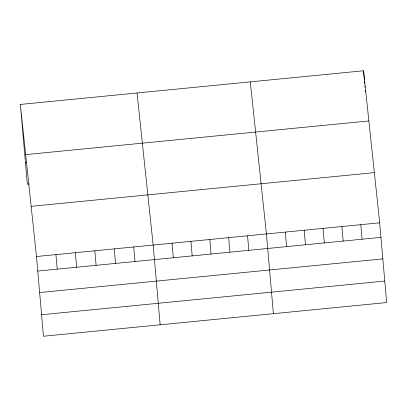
<?xml version="1.0" encoding="UTF-8"?>
<svg xmlns="http://www.w3.org/2000/svg" width="407" height="407" viewBox="0 0 407 407"><rect width="100%" height="100%" fill="white"/><g stroke="black" fill="none" stroke-linecap="round" stroke-linejoin="round"><path stroke-width="0.61" d="M20.35 104.441L363.543 70.752L379.675 222.822L386.65 302.559L43.457 336.248L36.482 256.512L20.35 104.441L27.325 184.178L29.207 183.995M25.672 154.624L368.864 120.935M25.443 162.663L26.699 162.541M31.156 206.329L374.348 172.639M36.482 256.512L379.675 222.822M37.754 271.052L380.947 237.362M39.637 292.567L382.829 258.877M41.575 314.733L384.768 281.044M250.29 81.873L266.422 233.939L273.397 313.675M137.037 92.989L153.164 245.055L160.144 324.791M363.543 70.752L364.316 79.604M364.484 81.502L364.652 83.399M364.87 85.928L364.982 87.19M365.257 90.354L365.369 91.621M360.8 224.674L362.072 239.214M341.921 226.526L343.193 241.066M323.046 228.383L324.318 242.923M304.171 230.235L305.443 244.775M285.297 232.087L286.569 246.627M247.542 235.79L248.819 250.33M228.668 237.647L229.94 252.187M209.793 239.499L211.065 254.039M190.919 241.351L192.19 255.891M172.044 243.203L173.316 257.743M133.72 246.968L134.992 261.508M114.27 248.875L115.542 263.415M94.826 250.783L96.098 265.323M75.376 252.691L76.648 267.236M55.927 254.604L57.199 269.144"/></g></svg>
